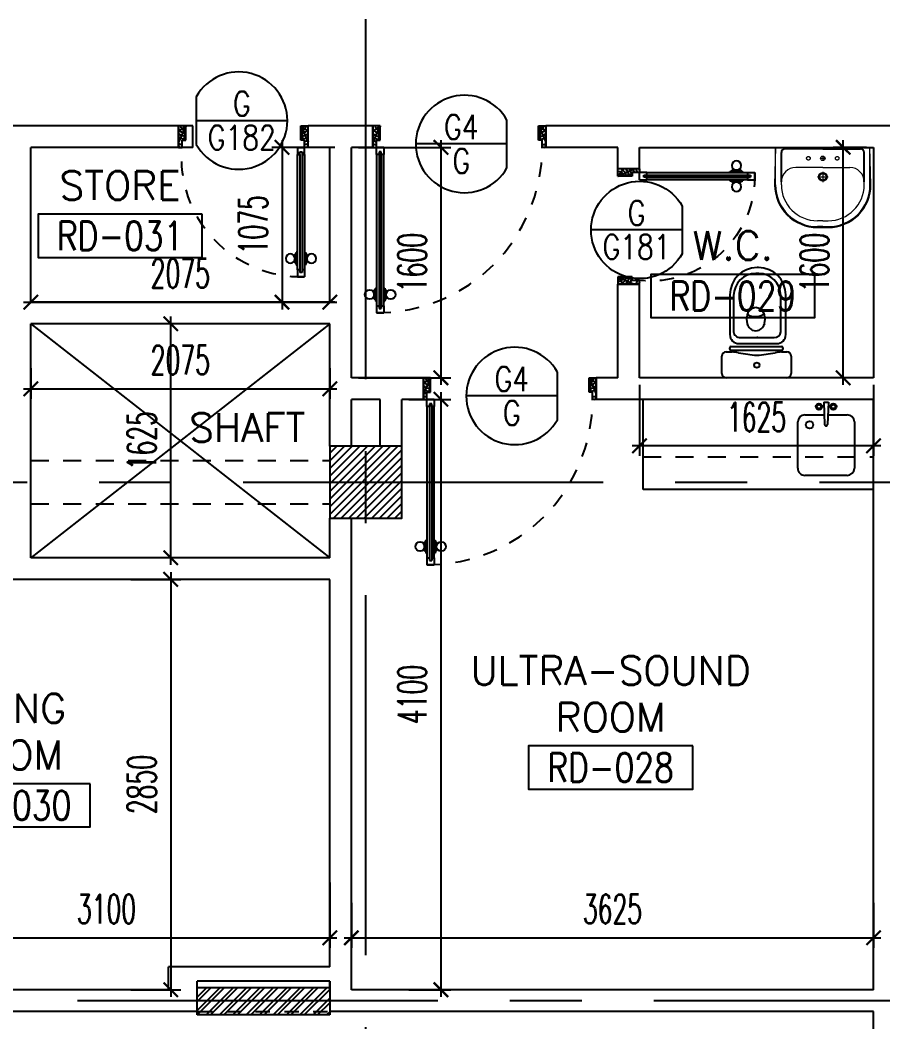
# Model space of a CAD drawing. Extents: x 417819.9 to 417911.9, y 43448 to 43539.2.
# Drawn here: x 417847.06 to 417853.05, y 43507.55 to 43514.5 of the extents above; entities that cross this region are included whole.
import ezdxf
from ezdxf.enums import TextEntityAlignment as Align

# ---------------------------------------------------------------- set-up
doc = ezdxf.new("R2010")
doc.units = 0
doc.header["$MEASUREMENT"] = 0
doc.header["$PDMODE"] = 3
doc.header["$PDSIZE"] = 0.1
for name, pattern in [('CENTERX2', [4, 2.5, -0.5, 0.5, -0.5]), ('DASHED', [0.75, 0.5, -0.25]), ('HIDDEN', [0.375, 0.25, -0.125]), ('HIDDEN2', [0.1875, 0.125, -0.0625])]:
    doc.linetypes.add(name, pattern=pattern)
doc.layers.get('0').update_dxf_attribs({"linetype": 'CONTINUOUS'})
doc.layers.get('DEFPOINTS').update_dxf_attribs({"linetype": 'CONTINUOUS'})
for name, color, linetype in [('AXES', 11, 'CENTERX2'), ('COL', 2, 'CONTINUOUS'), ('DIM', 4, 'CONTINUOUS'), ('DOOR', 4, 'CONTINUOUS'), ('DOOR-CR', 2, 'CONTINUOUS'), ('DOOR-NO', 3, 'CONTINUOUS'), ('FHC', 2, 'CONTINUOUS'), ('FIX', 3, 'CONTINUOUS'), ('HAT', 8, 'CONTINUOUS'), ('HIDDEN', 9, 'HIDDEN2'), ('Locker', 7, 'CONTINUOUS'), ('ME-FIX', 3, 'CONTINUOUS'), ('RM-BOX', 2, 'CONTINUOUS'), ('RM-NAME', 2, 'CONTINUOUS'), ('RM-NO', 2, 'CONTINUOUS'), ('SUNI-FUR', 3, 'CONTINUOUS'), ('WALL', 2, 'CONTINUOUS')]:
    doc.layers.add(name, color=color, linetype=linetype)
doc.styles.add('ROMANS', font='ROMANS.shx', dxfattribs={"width": 0.6})
doc.dimstyles.new('STANDARD in', dxfattribs={"dimtxt": 0.2, "dimasz": 0.1, "dimexe": 0.07, "dimexo": 0.05, "dimgap": 0.1, "dimtad": 1, "dimdec": 0, "dimlfac": 1000, "dimzin": 0, "dimdsep": 46, "dimtxsty": 'ROMANS', "dimblk": 'ARCHTICK', "dimcen": 0.05, "dimdle": 0.05, "dimclrd": 4, "dimclre": 4, "dimclrt": 2, "dimadec": 0, "dimazin": 0, "dimtfac": 1, "dimtdec": 0, "dimtmove": 2, "dimatfit": 3, "dimfxl": 0, "dimtolj": 1, "dimtzin": 0, "dimarcsym": 0})

# ---------------------------------------------------------------- blocks, each defined once
blk = doc.blocks.new('RM1')
at = {"layer": 'RM-BOX'}
blk.add_lwpolyline([(569.9, -200), (-569.9, -200), (-569.9, -500), (569.9, -500)], close=True, dxfattribs=at)
at = {"layer": 'RM-NAME', "style": 'ROMANS'}
for tag, p in [('ROOMNAME1', (0, 323.8)), ('ROOMNAME2', (0, 0))]:
    blk.add_attdef(tag, text='', height=200, dxfattribs=at).set_placement(p, align=Align.MIDDLE)
at = {"layer": 'RM-NO', "style": 'ROMANS', "width": 0.8}
blk.add_attdef('ROOMNO', text='', height=200, dxfattribs=at).set_placement((0, -350), align=Align.MIDDLE)
blk = doc.blocks.new('*X132')
at = {"color": 0}
for p, q in [((39289.6, 55942), (39763.2, 56415.6)), ((39289.6, 55995), (39710.2, 56415.6)), ((39289.6, 56048.1), (39657.1, 56415.6)), ((39289.6, 56101.1), (39604.1, 56415.6)), ((39289.6, 56154.1), (39551.1, 56415.6)), ((39289.6, 56207.2), (39498, 56415.6)), ((39289.6, 56260.2), (39445, 56415.6)), ((39289.6, 56313.2), (39392, 56415.6)), ((39289.6, 56366.3), (39338.9, 56415.6)), ((39316.2, 55915.6), (39789.6, 56389)), ((39369.3, 55915.6), (39789.6, 56335.9)), ((39422.3, 55915.6), (39789.6, 56282.9)), ((39475.3, 55915.6), (39789.6, 56229.9)), ((39528.4, 55915.6), (39789.6, 56176.8)), ((39581.4, 55915.6), (39789.6, 56123.8)), ((39634.4, 55915.6), (39789.6, 56070.8)), ((39687.5, 55915.6), (39789.6, 56017.7)), ((39740.5, 55915.6), (39789.6, 55964.7))]:
    blk.add_line(p, q, dxfattribs=at)
blk = doc.blocks.new('COL50')
at = {"layer": 'COL'}
blk.add_lwpolyline([(-250, 250), (-250, -250), (250, -250), (250, 250)], close=True, dxfattribs=at)
blk = doc.blocks.new('DOOR90')
at = {"layer": 'DOOR', "color": 7, "linetype": 'ByBlock'}
for p, q in [((-150, 0), (0, 0)), ((-150, 0), (-150, -25)), ((0, -50), (-113.7, 0)), ((0, -50), (-40.1, 0)), ((0, -50), (0, 0)), ((-1000, -25), (-1050, -25)), ((-1050, -75), (-1050, -25)), ((-1050, -25), (-1050, -75)), ((-1000, -42), (-1020, -42)), ((-1020, -42), (-1020, -58)), ((-1000, -58), (-1020, -58)), ((-1000, -25), (-1000, -42)), ((-1000, -58), (-1000, -75)), ((-877.6, -17.8), (-967.6, -17.8)), ((-967.6, -25), (-967.6, -17.8)), ((-955, -8.8), (-890.2, -8.8)), ((-955, -17.8), (-955, -8.8)), ((-955, -17.8), (-890.2, -17.8)), ((-890.2, -17.8), (-890.2, -8.8)), ((-877.6, -25), (-877.6, -17.8)), ((-200, -25), (-150, -25)), ((-200, -42), (-200, -25)), ((-180, -42), (-200, -42)), ((-200, -58), (-180, -58)), ((-200, -75), (-200, -58)), ((-180, -58), (-180, -42)), ((-150, -25), (-100, -25)), ((-150, -75), (-150, -25)), ((-100, -25), (-100, -50)), ((0, -50), (-100, -36.6)), ((-100, -50), (0, -50)), ((-1000, -75), (-1050, -75)), ((-967.6, -75), (-967.6, -82.2)), ((-877.6, -82.2), (-967.6, -82.2)), ((-955, -82.2), (-890.2, -82.2)), ((-955, -82.2), (-955, -91.2)), ((-955, -91.2), (-890.2, -91.2)), ((-890.2, -82.2), (-890.2, -91.2)), ((-877.6, -75), (-877.6, -82.2)), ((-150, -75), (-200, -75)), ((-150, -875), (-100, -875)), ((-150, -900), (-150, -875)), ((-150, -900), (0, -900)), ((0, -900), (-150, -900)), ((0, -850), (-113.7, -900)), ((-100, -875), (-100, -850)), ((0, -850), (-100, -863.4)), ((-100, -850), (0, -850)), ((0, -850), (-40.1, -900)), ((0, -850), (0, -900))]:
    blk.add_line(p, q, dxfattribs=at)
at = {"layer": 'DOOR', "linetype": 'ByBlock'}
for p, q in [((-200, -25), (-1000, -25)), ((-200, -42), (-1000, -42)), ((-200, -58), (-1000, -58)), ((-1000, -75), (-200, -75))]:
    blk.add_line(p, q, dxfattribs=at)
at = {"layer": 'DOOR', "color": 7, "linetype": 'ByBlock'}
for centre in [(-922.6, 23.5), (-922.6, -123.5)]:
    blk.add_circle(centre, 32.4, dxfattribs=at)
for centre, radius, start, end in [((0, -50), 154.4, 161.10529, 166.28577), ((0, -50), 94.4, 148.01819, 180), ((0, -50), 134.4, 158.15985, 169.28002), ((0, -50), 114.4, 154.08384, 167.37743), ((0, -50), 74.4, 137.77643, 180), ((0, -50), 54.4, 113.20738, 180), ((0, -50), 34.4, 90, 180), ((0, -50), 14.4, 90, 180), ((0, -850), 154.4, 193.71423, 198.89471), ((0, -850), 134.4, 190.71998, 201.84015), ((0, -850), 94.4, 180, 211.98181), ((0, -850), 74.4, 180, 222.22357), ((0, -850), 54.4, 180, 246.79262), ((0, -850), 34.4, 180, 270), ((0, -850), 14.4, 180, 270)]:
    blk.add_arc(centre, radius, start, end, dxfattribs=at)
at = {"layer": 'DOOR', "linetype": 'HIDDEN', "ltscale": 0.5}
blk.add_arc((-222.2, -50), 828.2, 178.27012, 275.00304, dxfattribs=at)
blk = doc.blocks.new('DD1')
at = {"layer": 'DOOR-CR'}
blk.add_line((-316.5, 0), (316.5, 0), dxfattribs=at)
blk.add_lwpolyline([(-316.5, -165.7, 3.820224), (-316.5, 165.7)], format="xyb", close=True, dxfattribs=at)
at = {"layer": 'DOOR-NO', "color": 255, "style": 'ROMANS'}
for tag, width, p in [('G', 0.8, (-21.7, 155.8)), ('0000', 0.7, (-21.7, -135.5))]:
    blk.add_attdef(tag, text='', height=195.5, dxfattribs=dict(at, width=width)).set_placement(p, align=Align.MIDDLE)
blk = doc.blocks.new('A$C3CD36B94')
at = {"layer": 'DOOR', "color": 0, "linetype": 'ByBlock'}
for p, q in [((105.9, 950.4), (55.9, 950.4)), ((55.9, 800.4), (55.9, 950.4)), ((105.9, 850.4), (105.9, 950.4)), ((805.9, 950.4), (855.9, 950.4)), ((805.9, 850.4), (805.9, 950.4)), ((855.9, 800.4), (855.9, 950.4)), ((855.9, 950.4), (855.9, 800.4)), ((80.9, 850.4), (105.9, 850.4)), ((80.9, 800.4), (80.9, 850.4)), ((830.9, 850.4), (805.9, 850.4)), ((830.9, 800.4), (830.9, 850.4)), ((55.9, 800.4), (80.9, 800.4)), ((130.9, 800.4), (80.9, 800.4)), ((80.9, 750.4), (80.9, 800.4)), ((113.9, 770.4), (97.9, 770.4)), ((97.9, 770.4), (97.9, 750.4)), ((113.9, 750.4), (113.9, 770.4)), ((130.9, 800.4), (130.9, 750.4)), ((855.9, 800.4), (830.9, 800.4)), ((97.9, 750.4), (80.9, 750.4)), ((130.9, 750.4), (113.9, 750.4)), ((64.7, 95.4), (64.7, 160.2)), ((73.7, 160.2), (64.7, 160.2)), ((73.7, 172.8), (73.7, 82.8)), ((80.9, 172.8), (73.7, 172.8)), ((73.7, 95.4), (73.7, 160.2)), ((130.9, 172.8), (138.1, 172.8)), ((138.1, 172.8), (138.1, 82.8)), ((138.1, 95.4), (138.1, 160.2)), ((138.1, 160.2), (147.1, 160.2)), ((147.1, 95.4), (147.1, 160.2)), ((73.7, 95.4), (64.7, 95.4)), ((80.9, 82.8), (73.7, 82.8)), ((130.9, 82.8), (138.1, 82.8)), ((138.1, 95.4), (147.1, 95.4)), ((80.9, 50.4), (80.9, 0.4)), ((80.9, 50.4), (97.9, 50.4)), ((130.9, 0.4), (80.9, 0.4)), ((80.9, 0.4), (130.9, 0.4)), ((97.9, 50.4), (97.9, 30.4)), ((97.9, 30.4), (113.9, 30.4)), ((113.9, 50.4), (113.9, 30.4)), ((113.9, 50.4), (130.9, 50.4)), ((130.9, 50.4), (130.9, 0.4))]:
    blk.add_line(p, q, dxfattribs=at)
at = {"layer": 'DOOR', "color": 9, "linetype": 'ByBlock'}
for p, q in [((105.9, 950.4), (55.9, 910.3)), ((105.9, 950.4), (55.9, 836.7)), ((105.9, 950.4), (92.6, 850.4)), ((805.9, 950.4), (819.3, 850.4)), ((805.9, 950.4), (855.9, 836.7)), ((805.9, 950.4), (855.9, 910.3))]:
    blk.add_line(p, q, dxfattribs=at)
at = {"layer": 'DOOR', "linetype": 'ByBlock'}
for p, q in [((80.9, 750.4), (80.9, 50.4)), ((97.9, 750.4), (97.9, 50.4)), ((113.9, 750.4), (113.9, 50.4)), ((130.9, 50.4), (130.9, 750.4))]:
    blk.add_line(p, q, dxfattribs=at)
at = {"layer": 'DOOR', "color": 0, "linetype": 'ByBlock'}
for centre in [(32.4, 127.8), (179.5, 127.8)]:
    blk.add_circle(centre, 32.4, dxfattribs=at)
at = {"layer": 'DOOR', "color": 9, "linetype": 'ByBlock'}
for centre, radius, start, end in [((105.9, 950.4), 54.4, 203.20738, 270), ((105.9, 950.4), 34.4, 180, 270), ((105.9, 950.4), 14.4, 180, 270), ((805.9, 950.4), 34.4, 270, 0), ((805.9, 950.4), 14.4, 270, 0), ((805.9, 950.4), 54.4, 270, 336.79262), ((105.9, 950.4), 74.4, 227.77643, 270), ((105.9, 950.4), 94.4, 238.01819, 270), ((105.9, 950.4), 114.4, 244.08384, 257.37743), ((805.9, 950.4), 74.4, 270, 312.22357), ((805.9, 950.4), 94.4, 270, 301.98181), ((105.9, 950.4), 134.4, 248.15985, 259.28002), ((105.9, 950.4), 154.4, 251.10529, 256.28577), ((805.9, 950.4), 134.4, 280.71998, 291.84015), ((805.9, 950.4), 154.4, 283.71423, 288.89471)]:
    blk.add_arc(centre, radius, start, end, dxfattribs=at)
at = {"layer": 'DOOR', "linetype": 'HIDDEN', "ltscale": 0.5}
blk.add_arc((105.9, 728.6), 728.6, 268.03354, 5.66169, dxfattribs=at)
blk = doc.blocks.new('DOOR100')
at = {"layer": 'DOOR', "color": 7, "linetype": 'ByBlock'}
for p, q in [((-75, 1250), (-75, 1300)), ((-75, 1300), (-25, 1300)), ((-25, 1300), (-75, 1300)), ((-58, 1250), (-58, 1270)), ((-42, 1270), (-58, 1270)), ((-42, 1250), (-42, 1270)), ((-25, 1250), (-25, 1300)), ((-91.2, 1205), (-91.2, 1140.2)), ((-82.2, 1205), (-91.2, 1205)), ((-82.2, 1127.6), (-82.2, 1217.6)), ((-75, 1217.6), (-82.2, 1217.6)), ((-82.2, 1205), (-82.2, 1140.2)), ((-58, 1250), (-75, 1250)), ((-25, 1250), (-42, 1250)), ((-25, 1217.6), (-17.8, 1217.6)), ((-17.8, 1127.6), (-17.8, 1217.6)), ((-17.8, 1205), (-17.8, 1140.2)), ((-17.8, 1205), (-8.8, 1205)), ((-8.8, 1205), (-8.8, 1140.2)), ((-82.2, 1140.2), (-91.2, 1140.2)), ((-75, 1127.6), (-82.2, 1127.6)), ((-25, 1127.6), (-17.8, 1127.6)), ((-17.8, 1140.2), (-8.8, 1140.2)), ((-1200, 0), (-1200, 150)), ((-1200, 150), (-1175, 150)), ((-1200, 150), (-1200, 0)), ((-1175, 150), (-1175, 100)), ((-75, 200), (-58, 200)), ((-75, 150), (-75, 200)), ((-75, 150), (-25, 150)), ((-58, 200), (-58, 180)), ((-58, 180), (-42, 180)), ((-42, 200), (-25, 200)), ((-42, 180), (-42, 200)), ((-25, 200), (-25, 150)), ((0, 150), (-25, 150)), ((-25, 150), (-25, 100)), ((0, 0), (0, 150)), ((0, 150), (0, 0)), ((-1150, 0), (-1200, 113.7)), ((-1175, 100), (-1150, 100)), ((-1150, 0), (-1163.4, 100)), ((-1150, 100), (-1150, 0)), ((-50, 0), (0, 113.7)), ((-50, 100), (-50, 0)), ((-50, 0), (-36.6, 100)), ((-25, 100), (-50, 100)), ((-1150, 0), (-1200, 40.1)), ((-1150, 0), (-1200, 0)), ((-50, 0), (0, 40.1)), ((-50, 0), (0, 0))]:
    blk.add_line(p, q, dxfattribs=at)
at = {"layer": 'DOOR', "linetype": 'ByBlock'}
for p, q in [((-75, 1250), (-75, 200)), ((-58, 200), (-58, 1250)), ((-42, 200), (-42, 1250)), ((-25, 200), (-25, 1250))]:
    blk.add_line(p, q, dxfattribs=at)
at = {"layer": 'DOOR', "color": 7, "linetype": 'ByBlock'}
for centre in [(-123.5, 1172.6), (23.5, 1172.6)]:
    blk.add_circle(centre, 32.4, dxfattribs=at)
at = {"layer": 'DOOR', "linetype": 'HIDDEN', "ltscale": 0.5}
blk.add_arc((-25, 150), 1150, 90, 180, dxfattribs=at)
at = {"layer": 'DOOR', "color": 7, "linetype": 'ByBlock'}
for centre, radius, start, end in [((-1150, 0), 154.4, 103.71423, 108.89471), ((-50, 0), 154.4, 71.10529, 76.28577), ((-1150, 0), 134.4, 100.71998, 111.84015), ((-1150, 0), 94.4, 90, 121.98181), ((-1150, 0), 74.4, 90, 132.22357), ((-50, 0), 94.4, 58.01819, 90), ((-50, 0), 74.4, 47.77643, 90), ((-50, 0), 134.4, 68.15985, 79.28002), ((-50, 0), 114.4, 64.08384, 77.37743), ((-1150, 0), 54.4, 90, 156.79262), ((-1150, 0), 34.4, 90, 180), ((-1150, 0), 14.4, 90, 180), ((-50, 0), 54.4, 23.20738, 90), ((-50, 0), 34.4, 0, 90), ((-50, 0), 14.4, 0, 90)]:
    blk.add_arc(centre, radius, start, end, dxfattribs=at)
blk = doc.blocks.new('A$C49F1192B')
at = {"layer": 'DOOR', "color": 0, "linetype": 'ByBlock', "xscale": -1, "rotation": 270}
blk.add_blockref('DOOR100', (0, 1200), dxfattribs=at)
blk = doc.blocks.new('_ARCHTICK')
at = {"color": 0, "linetype": 'ByBlock', "const_width": 0.15}
blk.add_lwpolyline([(-0.5, -0.5), (0.5, 0.5)], dxfattribs=at)
blk = doc.blocks.new('*D255')
at = {"layer": 'DEFPOINTS', "color": 0}
for p in [(417846.1066, 43508.5641), (417849.2066, 43508.5641), (417849.2066, 43508.13)]:
    blk.add_point(p, dxfattribs=at)
at = {"layer": 'DIM', "color": 4, "lineweight": -2}
for p, q in [((417846.1066, 43508.5141), (417846.1066, 43508.06)), ((417849.2066, 43508.5141), (417849.2066, 43508.06)), ((417846.0566, 43508.13), (417849.2566, 43508.13))]:
    blk.add_line(p, q, dxfattribs=at)
at = {"layer": 'DIM', "color": 4, "lineweight": -2, "xscale": 0.1, "yscale": 0.1, "zscale": 0.1, "rotation": 180}
blk.add_blockref('_ARCHTICK', (417846.1066, 43508.13), dxfattribs=at)
at = {"layer": 'DIM', "color": 4, "lineweight": -2, "xscale": 0.1, "yscale": 0.1, "zscale": 0.1}
blk.add_blockref('_ARCHTICK', (417849.2066, 43508.13), dxfattribs=at)
at = {"layer": 'DIM', "color": 2, "insert": (417847.6566, 43508.33), "char_height": 0.2, "attachment_point": 5, "style": 'ROMANS'}
blk.add_mtext('\\A1;3100', dxfattribs=at)
blk = doc.blocks.new('*D256')
at = {"layer": 'DEFPOINTS', "color": 0}
for p in [(417847.7761, 43510.6193), (417847.7761, 43507.7693), (417848.1023, 43507.7693)]:
    blk.add_point(p, dxfattribs=at)
at = {"layer": 'DIM', "color": 4, "lineweight": -2}
for p, q in [((417848.1023, 43510.6693), (417848.1023, 43507.7193)), ((417847.8261, 43510.6193), (417848.1723, 43510.6193)), ((417847.8261, 43507.7693), (417848.1723, 43507.7693))]:
    blk.add_line(p, q, dxfattribs=at)
at = {"layer": 'DIM', "color": 4, "lineweight": -2, "xscale": 0.1, "yscale": 0.1, "zscale": 0.1}
for p, rotation in [((417848.1023, 43510.6193), 90), ((417848.1023, 43507.7693), 270)]:
    blk.add_blockref('_ARCHTICK', p, dxfattribs=dict(at, rotation=rotation))
at = {"layer": 'DIM', "color": 2, "insert": (417847.9023, 43509.1943), "char_height": 0.2, "attachment_point": 5, "rotation": 90, "style": 'ROMANS'}
blk.add_mtext('\\A1;2850', dxfattribs=at)
blk = doc.blocks.new('*D257')
at = {"layer": 'DEFPOINTS', "color": 0}
for p in [(417848.1023, 43512.3943), (417848.2353, 43512.3943), (417848.2353, 43510.7693)]:
    blk.add_point(p, dxfattribs=at)
at = {"layer": 'DIM', "color": 4, "lineweight": -2}
for p, q in [((417848.1853, 43512.3943), (417848.0323, 43512.3943)), ((417848.1023, 43510.7193), (417848.1023, 43512.4443)), ((417848.1853, 43510.7693), (417848.0323, 43510.7693))]:
    blk.add_line(p, q, dxfattribs=at)
at = {"layer": 'DIM', "color": 4, "lineweight": -2, "xscale": 0.1, "yscale": 0.1, "zscale": 0.1}
for p, rotation in [((417848.1023, 43512.3943), 90), ((417848.1023, 43510.7693), 270)]:
    blk.add_blockref('_ARCHTICK', p, dxfattribs=dict(at, rotation=rotation))
at = {"layer": 'DIM', "color": 2, "insert": (417847.9023, 43511.5818), "char_height": 0.2, "attachment_point": 5, "rotation": 90, "style": 'ROMANS'}
blk.add_mtext('\\A1;1625', dxfattribs=at)
blk = doc.blocks.new('*D258')
at = {"layer": 'DEFPOINTS', "color": 0}
for p in [(417847.1316, 43512.1367), (417849.2066, 43512.1367), (417849.2066, 43511.9425)]:
    blk.add_point(p, dxfattribs=at)
at = {"layer": 'DIM', "color": 4, "lineweight": -2}
for p, q in [((417847.1316, 43512.0867), (417847.1316, 43511.8725)), ((417849.2066, 43512.0867), (417849.2066, 43511.8725)), ((417847.0816, 43511.9425), (417849.2566, 43511.9425))]:
    blk.add_line(p, q, dxfattribs=at)
at = {"layer": 'DIM', "color": 4, "lineweight": -2, "xscale": 0.1, "yscale": 0.1, "zscale": 0.1, "rotation": 180}
blk.add_blockref('_ARCHTICK', (417847.1316, 43511.9425), dxfattribs=at)
at = {"layer": 'DIM', "color": 4, "lineweight": -2, "xscale": 0.1, "yscale": 0.1, "zscale": 0.1}
blk.add_blockref('_ARCHTICK', (417849.2066, 43511.9425), dxfattribs=at)
at = {"layer": 'DIM', "color": 2, "insert": (417848.1691, 43512.1425), "char_height": 0.2, "attachment_point": 5, "style": 'ROMANS'}
blk.add_mtext('\\A1;2075', dxfattribs=at)
blk = doc.blocks.new('*D262')
at = {"layer": 'DEFPOINTS', "color": 0}
for p in [(417849.2923, 43513.6193), (417848.8751, 43512.5443), (417849.2923, 43512.5443)]:
    blk.add_point(p, dxfattribs=at)
at = {"layer": 'DIM', "color": 4, "lineweight": -2}
for p, q in [((417848.8751, 43513.6693), (417848.8751, 43512.4943)), ((417849.2423, 43513.6193), (417848.8051, 43513.6193)), ((417849.2423, 43512.5443), (417848.8051, 43512.5443))]:
    blk.add_line(p, q, dxfattribs=at)
at = {"layer": 'DIM', "color": 4, "lineweight": -2, "xscale": 0.1, "yscale": 0.1, "zscale": 0.1}
for p, rotation in [((417848.8751, 43513.6193), 90), ((417848.8751, 43512.5443), 270)]:
    blk.add_blockref('_ARCHTICK', p, dxfattribs=dict(at, rotation=rotation))
at = {"layer": 'DIM', "color": 2, "insert": (417848.6751, 43513.0818), "char_height": 0.2, "attachment_point": 5, "rotation": 90, "style": 'ROMANS'}
blk.add_mtext('\\A1;1075', dxfattribs=at)
blk = doc.blocks.new('*D263')
at = {"layer": 'DEFPOINTS', "color": 0}
for p in [(417847.1316, 43512.5443), (417849.2066, 43512.5443), (417849.2066, 43512.5443)]:
    blk.add_point(p, dxfattribs=at)
at = {"layer": 'DIM', "color": 4, "lineweight": -2}
for p, q in [((417847.1316, 43512.5943), (417847.1316, 43512.6143)), ((417849.2066, 43512.5943), (417849.2066, 43512.6143)), ((417847.0816, 43512.5443), (417849.2566, 43512.5443))]:
    blk.add_line(p, q, dxfattribs=at)
at = {"layer": 'DIM', "color": 4, "lineweight": -2, "xscale": 0.1, "yscale": 0.1, "zscale": 0.1, "rotation": 180}
blk.add_blockref('_ARCHTICK', (417847.1316, 43512.5443), dxfattribs=at)
at = {"layer": 'DIM', "color": 4, "lineweight": -2, "xscale": 0.1, "yscale": 0.1, "zscale": 0.1}
blk.add_blockref('_ARCHTICK', (417849.2066, 43512.5443), dxfattribs=at)
at = {"layer": 'DIM', "color": 2, "insert": (417848.1691, 43512.7443), "char_height": 0.2, "attachment_point": 5, "style": 'ROMANS'}
blk.add_mtext('\\A1;2075', dxfattribs=at)
blk = doc.blocks.new('*D264')
at = {"layer": 'DEFPOINTS', "color": 0}
for p in [(417849.3566, 43513.6193), (417849.3566, 43512.0193), (417849.9781, 43512.0193)]:
    blk.add_point(p, dxfattribs=at)
at = {"layer": 'DIM', "color": 4, "lineweight": -2}
for p, q in [((417849.9781, 43513.6693), (417849.9781, 43511.9693)), ((417849.4066, 43513.6193), (417850.0481, 43513.6193)), ((417849.4066, 43512.0193), (417850.0481, 43512.0193))]:
    blk.add_line(p, q, dxfattribs=at)
at = {"layer": 'DIM', "color": 4, "lineweight": -2, "xscale": 0.1, "yscale": 0.1, "zscale": 0.1}
for p, rotation in [((417849.9781, 43513.6193), 90), ((417849.9781, 43512.0193), 270)]:
    blk.add_blockref('_ARCHTICK', p, dxfattribs=dict(at, rotation=rotation))
at = {"layer": 'DIM', "color": 2, "insert": (417849.7781, 43512.8193), "char_height": 0.2, "attachment_point": 5, "rotation": 90, "style": 'ROMANS'}
blk.add_mtext('\\A1;1600', dxfattribs=at)
blk = doc.blocks.new('*D265')
at = {"layer": 'DEFPOINTS', "color": 0}
for p in [(417849.7066, 43511.8693), (417849.7066, 43507.7693), (417849.9781, 43507.7693)]:
    blk.add_point(p, dxfattribs=at)
at = {"layer": 'DIM', "color": 4, "lineweight": -2}
for p, q in [((417849.9781, 43511.9193), (417849.9781, 43507.7193)), ((417849.7566, 43511.8693), (417850.0481, 43511.8693)), ((417849.7566, 43507.7693), (417850.0481, 43507.7693))]:
    blk.add_line(p, q, dxfattribs=at)
at = {"layer": 'DIM', "color": 4, "lineweight": -2, "xscale": 0.1, "yscale": 0.1, "zscale": 0.1}
for p, rotation in [((417849.9781, 43511.8693), 90), ((417849.9781, 43507.7693), 270)]:
    blk.add_blockref('_ARCHTICK', p, dxfattribs=dict(at, rotation=rotation))
at = {"layer": 'DIM', "color": 2, "insert": (417849.7781, 43509.8193), "char_height": 0.2, "attachment_point": 5, "rotation": 90, "style": 'ROMANS'}
blk.add_mtext('\\A1;4100', dxfattribs=at)
blk = doc.blocks.new('*D266')
at = {"layer": 'DEFPOINTS', "color": 0}
for p in [(417849.3566, 43508.4223), (417852.9816, 43508.4223), (417852.9816, 43508.13)]:
    blk.add_point(p, dxfattribs=at)
at = {"layer": 'DIM', "color": 4, "lineweight": -2}
for p, q in [((417849.3566, 43508.3723), (417849.3566, 43508.06)), ((417852.9816, 43508.3723), (417852.9816, 43508.06)), ((417849.3066, 43508.13), (417853.0316, 43508.13))]:
    blk.add_line(p, q, dxfattribs=at)
at = {"layer": 'DIM', "color": 4, "lineweight": -2, "xscale": 0.1, "yscale": 0.1, "zscale": 0.1, "rotation": 180}
blk.add_blockref('_ARCHTICK', (417849.3566, 43508.13), dxfattribs=at)
at = {"layer": 'DIM', "color": 4, "lineweight": -2, "xscale": 0.1, "yscale": 0.1, "zscale": 0.1}
blk.add_blockref('_ARCHTICK', (417852.9816, 43508.13), dxfattribs=at)
at = {"layer": 'DIM', "color": 2, "insert": (417851.1691, 43508.33), "char_height": 0.2, "attachment_point": 5, "style": 'ROMANS'}
blk.add_mtext('\\A1;3625', dxfattribs=at)
blk = doc.blocks.new('2')
at = {"layer": 'SUNI-FUR', "linetype": 'Continuous'}
for p, q in [((0.0159, 0.7241), (-0.0034, 0.7241)), ((0.0137, 0.765), (0.0041, 0.765)), ((-0.1849, 0.576), (-0.1849, 0.2998)), ((-0.1587, 0.5702), (-0.1587, 0.3197)), ((0.1683, 0.3197), (0.1683, 0.5702)), ((0.2027, 0.2998), (0.2027, 0.576)), ((-0.005, 0.4872), (-0.0292, 0.4813)), ((0.0193, 0.4813), (-0.005, 0.4872)), ((-0.0651, 0.438), (-0.0703, 0.4064)), ((0.0603, 0.4064), (0.0551, 0.438)), ((-0.0703, 0.4064), (-0.0651, 0.3747)), ((0.0565, 0.3772), (0.0603, 0.4064)), ((-0.1129, 0.2792), (0.0084, 0.2792)), ((-0.0292, 0.3314), (-0.005, 0.3255)), ((-0.005, 0.3255), (0.0193, 0.3314)), ((0.0012, 0.2792), (0.1226, 0.2792)), ((0.0084, 0.2792), (0.0012, 0.2792)), ((-0.1763, 0.2176), (0.1724, 0.2176)), ((-0.1219, 0.2368), (0.0089, 0.2368)), ((0.0089, 0.2368), (0.1397, 0.2368)), ((-0.2413, 0.03), (-0.2413, 0.1498)), ((-0.2113, 0.1798), (-0.1699, 0.1798)), ((-0.1863, 0.1994), (-0.1863, 0.2076)), ((0.1724, 0.1894), (-0.1763, 0.1894)), ((0.1743, 0.1798), (0.2113, 0.1798)), ((0.1743, 0.1798), (0.1743, 0.1798)), ((0.1824, 0.2076), (0.1824, 0.1994)), ((0.2413, 0.1498), (0.2413, 0.03)), ((0.2113, 0), (-0.2113, 0))]:
    blk.add_line(p, q, dxfattribs=at)
blk.add_circle((0.0019, 0.0872), 0.0184, dxfattribs=at)
for centre, radius, start, end in [((0.0041, 0.576), 0.189, 90, 180), ((-0.0048, 0.5702), 0.1539, 90, 180), ((0.0137, 0.576), 0.189, 0, 90), ((0.0144, 0.5702), 0.1539, 0, 90), ((0.0126, 0.412), 0.082, 141.07583, 161.50405), ((-0.0074, 0.5367), 0.1117, 239.42337, 302.91619), ((0.0019, 0.4207), 0.0682, 117.15318, 141.07583), ((-0.0119, 0.4207), 0.0682, 38.92417, 62.84682), ((-0.0226, 0.412), 0.082, 18.49595, 38.92417), ((0.0126, 0.4007), 0.082, 198.49595, 218.92417), ((0.0019, 0.392), 0.0682, 218.92417, 242.84682), ((-0.0119, 0.392), 0.0682, 297.15318, 321.07583), ((-0.0289, 0.4058), 0.0901, 321.07583, 341.50405), ((-0.1219, 0.2998), 0.063, 180, 270), ((-0.1156, 0.3224), 0.0432, 183.51288, 273.51288), ((0.1252, 0.3224), 0.0432, 266.48712, 356.48712), ((0.1397, 0.2998), 0.063, 270, 0), ((-0.1763, 0.2076), 0.01, 90, 180), ((0.1724, 0.2076), 0.01, 0, 90), ((-0.2113, 0.1498), 0.03, 90, 180), ((-0.1763, 0.1994), 0.01, 180, 270), ((-0.2015, -0.2523), 0.4332, 79.75352, 85.81091), ((0.0746, 1.126), 0.9726, 258.19384, 265.73474), ((-0.0701, 1.126), 0.9726, 274.26526, 281.80616), ((0.2059, -0.2523), 0.4332, 94.18909, 100.24648), ((0.1724, 0.1994), 0.01, 270, 0), ((0.2113, 0.1498), 0.03, 0, 90), ((-0.2113, 0.03), 0.03, 180, 270), ((0.2113, 0.03), 0.03, 270, 0)]:
    blk.add_arc(centre, radius, start, end, dxfattribs=at)
blk = doc.blocks.new('LAV-003')
at = {"layer": 'FIX', "linetype": 'ByBlock'}
blk.add_line((-327.5, -25), (327.5, -25), dxfattribs=at)
at = {"layer": 'FIX', "linetype": 'Continuous', "lineweight": 20}
for p, q in [((-327.5, -285), (-327.5, -25)), ((327.5, -285), (327.5, -25)), ((0, -165), (-187.5, -165)), ((0, -165), (187.5, -165)), ((-287.5, -285), (-287.5, -265)), ((287.5, -285), (287.5, -265)), ((0, -535), (-37.5, -535)), ((0, -535), (37.5, -535)), ((0, -575), (-37.5, -575)), ((0, -575), (37.5, -575))]:
    blk.add_line(p, q, dxfattribs=at)
at = {"layer": 'FIX', "linetype": 'ByBlock', "ltscale": 0.3}
for p, q in [((-287.5, -265), (-287.5, -60)), ((0, -35), (-262.5, -35)), ((0, -35), (262.5, -35)), ((287.5, -265), (287.5, -60))]:
    blk.add_line(p, q, dxfattribs=at)
at = {"layer": 'FIX', "lineweight": 20}
for p, q in [((-15.6, -100.9), (15.5, -100.9)), ((0, -85.4), (0, -116.5))]:
    blk.add_line(p, q, dxfattribs=at)
at = {"layer": 'FIX', "linetype": 'DASHED', "lineweight": 20, "ltscale": 0.04}
for p, q in [((0, -193.9), (0, -266.1)), ((-35.7, -230.5), (36.6, -230.5))]:
    blk.add_line(p, q, dxfattribs=at)
at = {"layer": 'FIX', "linetype": 'Continuous', "lineweight": 20}
blk.add_lwpolyline([(294.8, -25), (0, -25), (-327.5, -25), (-334.5, -285, 0.414214), (-37.5, -582), (0, -582), (37.5, -582, 0.414214), (334.5, -285), (327.5, -25), (0, -25)], format="xyb", dxfattribs=at)
at = {"layer": 'FIX', "linetype": 'HIDDEN', "lineweight": 20, "ltscale": 0.05}
for centre in [(-100, -100.9), (100, -100.9)]:
    blk.add_circle(centre, 12.4, dxfattribs=at)
at = {"layer": 'FIX', "lineweight": 20}
for centre, radius in [((0, -100.9), 15.5), ((0.5, -230), 29.5), ((0.5, -230), 22.5)]:
    blk.add_circle(centre, radius, dxfattribs=at)
at = {"layer": 'FIX', "linetype": 'ByBlock', "ltscale": 0.3}
for centre, start, end in [((-262.5, -60), 90, 180), ((262.5, -60), 0, 90)]:
    blk.add_arc(centre, 25, start, end, dxfattribs=at)
at = {"layer": 'FIX', "linetype": 'Continuous', "lineweight": 20}
for centre, radius, start, end in [((-187.5, -265), 100, 90, 180), ((187.5, -265), 100, 0, 90), ((-37.5, -285), 290, 180, 270), ((-37.5, -285), 250, 180, 270), ((37.5, -285), 290, 270, 0), ((37.5, -285), 250, 270, 0)]:
    blk.add_arc(centre, radius, start, end, dxfattribs=at)
blk = doc.blocks.new('*D269')
at = {"layer": 'DEFPOINTS', "color": 0}
for p in [(417852.771, 43513.6193), (417852.9816, 43513.6193), (417852.9816, 43512.0193)]:
    blk.add_point(p, dxfattribs=at)
at = {"layer": 'DIM', "color": 4, "lineweight": -2}
for p, q in [((417852.771, 43511.9693), (417852.771, 43513.6693)), ((417852.9316, 43513.6193), (417852.701, 43513.6193)), ((417852.9316, 43512.0193), (417852.701, 43512.0193))]:
    blk.add_line(p, q, dxfattribs=at)
at = {"layer": 'DIM', "color": 4, "lineweight": -2, "xscale": 0.1, "yscale": 0.1, "zscale": 0.1}
for p, rotation in [((417852.771, 43513.6193), 90), ((417852.771, 43512.0193), 270)]:
    blk.add_blockref('_ARCHTICK', p, dxfattribs=dict(at, rotation=rotation))
at = {"layer": 'DIM', "color": 2, "insert": (417852.571, 43512.8193), "char_height": 0.2, "attachment_point": 5, "rotation": 90, "style": 'ROMANS'}
blk.add_mtext('\\A1;1600', dxfattribs=at)
blk = doc.blocks.new('*D270')
at = {"layer": 'DEFPOINTS', "color": 0}
for p in [(417851.3566, 43512.0193), (417852.9816, 43512.0193), (417851.3566, 43511.5464)]:
    blk.add_point(p, dxfattribs=at)
at = {"layer": 'DIM', "color": 4, "lineweight": -2}
for p, q in [((417851.3566, 43511.9693), (417851.3566, 43511.4764)), ((417852.9816, 43511.9693), (417852.9816, 43511.4764)), ((417853.0316, 43511.5464), (417851.3066, 43511.5464))]:
    blk.add_line(p, q, dxfattribs=at)
at = {"layer": 'DIM', "color": 4, "lineweight": -2, "xscale": 0.1, "yscale": 0.1, "zscale": 0.1, "rotation": 180}
blk.add_blockref('_ARCHTICK', (417851.3566, 43511.5464), dxfattribs=at)
at = {"layer": 'DIM', "color": 4, "lineweight": -2, "xscale": 0.1, "yscale": 0.1, "zscale": 0.1}
blk.add_blockref('_ARCHTICK', (417852.9816, 43511.5464), dxfattribs=at)
at = {"layer": 'DIM', "color": 2, "insert": (417852.1691, 43511.7464), "char_height": 0.2, "attachment_point": 5, "style": 'ROMANS'}
blk.add_mtext('\\A1;1625', dxfattribs=at)
blk = doc.blocks.new('A$C347D0806')
at = {"layer": 'ME-FIX'}
for p, q in [((0.6265, 1.6002), (0.6265, 0)), ((0.1572, 1.4668), (0.4783, 1.4668)), ((0.1073, 1.2805), (0.1073, 1.4169)), ((0.5282, 1.4169), (0.5282, 1.124)), ((0.0191, 1.2545), (0.0191, 1.2865)), ((0.0191, 1.2865), (0.1744, 1.2805)), ((0.0191, 1.2545), (0.1744, 1.2605)), ((0.1073, 1.124), (0.1073, 1.2605)), ((0.4783, 1.0742), (0.1572, 1.0742)), ((0.6265, 0), (0, 0))]:
    blk.add_line(p, q, dxfattribs=at)
for centre, radius in [((0.0502, 1.3202), 0.0217), ((0.0502, 1.3202), 0.014), ((0.0502, 1.2207), 0.0217), ((0.0502, 1.2207), 0.014), ((0.1768, 1.156), 0.0255)]:
    blk.add_circle(centre, radius, dxfattribs=at)
for centre, radius, start, end in [((0.1572, 1.4169), 0.0499, 90, 180), ((0.4783, 1.4169), 0.0499, 0, 90), ((0.1744, 1.2705), 0.00997, 270, 90), ((0.1572, 1.124), 0.0499, 180, 270), ((0.4783, 1.124), 0.0499, 270, 0)]:
    blk.add_arc(centre, radius, start, end, dxfattribs=at)

msp = doc.modelspace()

# ---------------------------------------------------------------- hatches: boundary and pattern name
at = {"layer": 'FHC', "linetype": 'ByBlock', "ltscale": 0.3}
h = msp.add_hatch(dxfattribs=at)
h.set_pattern_fill('ANSI32', color=11, scale=175, style=0)
h.set_pattern_definition([(44.999998, (417616.090424, 43476.54332), (-0.046403885, 0.046403882), []), (44.999998, (417616.12136, 43476.54332), (-0.046403885, 0.046403882), [])])
h.paths.add_polyline_path([(417849.2066, 43507.5943), (417849.2066, 43507.7843), (417848.2866, 43507.7843), (417848.2866, 43507.5943)])
h.paths.add_polyline_path([(417848.074, 43507.1732), (417848.074, 43507.594), (417848.3365, 43507.594), (417848.3365, 43507.1732)], flags=9)

# ---------------------------------------------------------------- linework, layer by layer
at = {"layer": 'AXES'}
for p, q in [((417849.4566, 43460.01), (417849.4566, 43538.4875)), ((417820.6052, 43511.2943), (417889.6966, 43511.2943)), ((417831.4566, 43507.6943), (417889.6966, 43507.6943))]:
    msp.add_line(p, q, dxfattribs=at)
at = {"layer": 'FHC', "linetype": 'ByBlock', "ltscale": 0.3}
for p, q in [((417848.2866, 43507.7843), (417849.2066, 43507.7843)), ((417848.2866, 43507.5943), (417848.2866, 43507.7843)), ((417849.2066, 43507.7843), (417849.2066, 43507.5943)), ((417849.2066, 43507.5943), (417848.2866, 43507.5943))]:
    msp.add_line(p, q, dxfattribs=at)
at = {"layer": 'HIDDEN', "color": 251}
for p, q in [((417847.1316, 43511.4443), (417849.2066, 43511.4443)), ((417847.1316, 43511.1443), (417849.2066, 43511.1443))]:
    msp.add_line(p, q, dxfattribs=at)
at = {"layer": 'Locker'}
for p, q in [((417847.1316, 43512.3943), (417849.2066, 43510.7693)), ((417849.2066, 43512.3943), (417847.1316, 43510.7693))]:
    msp.add_line(p, q, dxfattribs=at)
at = {"layer": 'ME-FIX', "linetype": 'HIDDEN2'}
msp.add_line((417851.3814, 43511.4693), (417852.9816, 43511.4693), dxfattribs=at)
at = {"layer": 'WALL'}
for p, q in [((417848.2566, 43513.7693), (417846.9816, 43513.7693)), ((417848.2566, 43513.6193), (417848.2566, 43513.7693)), ((417849.5066, 43513.7693), (417849.0566, 43513.7693)), ((417849.0566, 43513.6193), (417849.0566, 43513.7693)), ((417849.5066, 43513.6193), (417849.5066, 43513.7693)), ((417855.4066, 43513.7693), (417850.7066, 43513.7693)), ((417850.7066, 43513.6193), (417850.7066, 43513.7693)), ((417850.7066, 43513.6193), (417850.7066, 43513.7693)), ((417847.1316, 43512.5443), (417847.1316, 43513.6193)), ((417848.2566, 43513.6193), (417847.1316, 43513.6193)), ((417849.2066, 43513.6193), (417849.0566, 43513.6193)), ((417849.2066, 43512.5443), (417849.2066, 43513.6193)), ((417849.5066, 43513.6193), (417849.3566, 43513.6193)), ((417849.3566, 43512.0193), (417849.3566, 43513.6193)), ((417851.2066, 43513.6193), (417850.7066, 43513.6193)), ((417851.2066, 43513.4693), (417851.2066, 43513.6193)), ((417851.3566, 43513.4693), (417851.3566, 43513.6193)), ((417851.3566, 43513.6193), (417852.9816, 43513.6193)), ((417852.9816, 43513.6193), (417852.9816, 43512.0193)), ((417851.3566, 43513.4693), (417851.2066, 43513.4693)), ((417851.3566, 43513.4693), (417851.2066, 43513.4693)), ((417851.3566, 43512.6693), (417851.2066, 43512.6693)), ((417851.2066, 43512.0193), (417851.2066, 43512.6693)), ((417851.3566, 43512.6693), (417851.2066, 43512.6693)), ((417851.3566, 43512.0193), (417851.3566, 43512.6693)), ((417849.2066, 43512.5443), (417847.1316, 43512.5443)), ((417849.2066, 43512.3943), (417847.1316, 43512.3943)), ((417847.1316, 43510.7693), (417847.1316, 43512.3943)), ((417849.2066, 43511.5443), (417849.2066, 43512.3943)), ((417849.8566, 43512.0193), (417849.3566, 43512.0193)), ((417849.8566, 43511.8693), (417849.8566, 43512.0193)), ((417851.0566, 43511.8693), (417851.0566, 43512.0193)), ((417851.2066, 43512.0193), (417851.0566, 43512.0193)), ((417852.9816, 43512.0193), (417851.3566, 43512.0193)), ((417849.3566, 43511.5443), (417849.3566, 43511.8693)), ((417849.5566, 43511.8693), (417849.3566, 43511.8693)), ((417849.5566, 43511.5443), (417849.5566, 43511.8693)), ((417849.8566, 43511.8693), (417849.7066, 43511.8693)), ((417849.7066, 43511.5443), (417849.7066, 43511.8693)), ((417852.9816, 43511.8693), (417851.0566, 43511.8693)), ((417852.9816, 43507.7693), (417852.9816, 43511.8693)), ((417849.2066, 43510.7693), (417849.2066, 43511.0443)), ((417849.3566, 43507.7693), (417849.3566, 43511.0443)), ((417849.2066, 43510.7693), (417847.1316, 43510.7693)), ((417849.2066, 43510.6193), (417846.9816, 43510.6193)), ((417849.2066, 43507.9293), (417849.2066, 43510.6193)), ((417849.2066, 43507.9293), (417848.0866, 43507.9293)), ((417848.0866, 43507.7693), (417848.0866, 43507.9293)), ((417848.2866, 43507.8193), (417848.2866, 43507.8293)), ((417849.2066, 43507.8293), (417848.2866, 43507.8293)), ((417848.2866, 43507.6193), (417848.2866, 43507.8293)), ((417849.2066, 43507.7693), (417849.2066, 43507.8293)), ((417849.2066, 43507.8293), (417849.2066, 43507.6193)), ((417848.0866, 43507.7693), (417846.1066, 43507.7693)), ((417852.9816, 43507.7693), (417849.3566, 43507.7693)), ((417848.2866, 43507.6193), (417840.9816, 43507.6193)), ((417852.9816, 43507.6193), (417849.2066, 43507.6193)), ((417852.9816, 43507.3943), (417852.9816, 43507.6193))]:
    msp.add_line(p, q, dxfattribs=at)
at = {"layer": 'WALL', "color": 250, "linetype": 'HIDDEN', "ltscale": 0.25}
msp.add_line((417848.2917, 43507.6193), (417849.2019, 43507.6193), dxfattribs=at)

# ---------------------------------------------------------------- block references
at = {"layer": 'COL', "xscale": 0.001000000047497451, "yscale": 0.0009999999892897904, "zscale": 0.001}
msp.add_blockref('COL50', (417849.4566, 43511.2943), dxfattribs=at)
at = {"layer": 'DOOR', "color": 0, "xscale": -0.0009999999892897904, "yscale": 0.0009999999892897904, "zscale": 0.001}
for name, p, rotation in [('DOOR90', (417849.0566, 43513.7693), 270), ('A$C49F1192B', (417850.7066, 43513.7693), 90), ('A$C3CD36B94', (417852.157, 43513.5253), 90), ('A$C49F1192B', (417851.0566, 43512.0193), 90)]:
    msp.add_blockref(name, p, dxfattribs=dict(at, rotation=rotation))
at = {"layer": 'DOOR-NO'}
ref = msp.add_blockref('DD1', (417848.5961, 43513.8051), dxfattribs=dict(at, xscale=0.001000000047497451, yscale=0.0009999999892897904, zscale=0.001))
ref.add_attrib('G', 'G', dxfattribs={"height": 0.17, "style": 'ROMANS', "width": 0.8}).set_placement((417848.5961, 43513.9231), align=Align.MIDDLE)
ref.add_attrib('000', 'G182', dxfattribs={"height": 0.17, "style": 'ROMANS', "width": 0.8}).set_placement((417848.5961, 43513.6873), align=Align.MIDDLE)
ref = msp.add_blockref('DD1', (417850.1201, 43513.6429), dxfattribs=dict(at, xscale=0.001000000047497451, yscale=0.0009999999892897904, zscale=0.001, rotation=180))
ref.add_attrib('G', 'G', dxfattribs={"height": 0.17, "style": 'ROMANS', "width": 0.8}).set_placement((417850.1201, 43513.5249), align=Align.MIDDLE)
ref.add_attrib('000', 'G4', dxfattribs={"height": 0.17, "style": 'ROMANS', "width": 0.8}).set_placement((417850.1201, 43513.7607), align=Align.MIDDLE)
ref = msp.add_blockref('DD1', (417851.3366, 43513.046), dxfattribs=dict(at, xscale=-0.001000000047497451, yscale=0.0009999999892897904, zscale=0.001))
ref.add_attrib('G', 'G', dxfattribs={"height": 0.17, "style": 'ROMANS', "width": 0.8}).set_placement((417851.3366, 43513.164), align=Align.MIDDLE)
ref.add_attrib('000', 'G181', dxfattribs={"height": 0.17, "style": 'ROMANS', "width": 0.8}).set_placement((417851.3366, 43512.9282), align=Align.MIDDLE)
ref = msp.add_blockref('DD1', (417850.4701, 43511.8929), dxfattribs=dict(at, xscale=0.001000000047497451, yscale=0.0009999999892897904, zscale=0.001, rotation=180))
ref.add_attrib('G', 'G', dxfattribs={"height": 0.17, "style": 'ROMANS', "width": 0.8}).set_placement((417850.4701, 43511.7749), align=Align.MIDDLE)
ref.add_attrib('000', 'G4', dxfattribs={"height": 0.17, "style": 'ROMANS', "width": 0.8}).set_placement((417850.4701, 43512.0107), align=Align.MIDDLE)
at = {"layer": 'HAT', "xscale": 0.001000000047497451, "yscale": 0.0009999999892897904, "zscale": 0.001}
for p, values in [((417847.7513, 43513.3544), {'ROOMNO': 'RD-031', 'ROOMNAME2': 'STORE'}), ((417852.0047, 43512.9372), {'ROOMNO': 'RD-029', 'ROOMNAME2': 'W.C.'}), ((417851.1566, 43509.6627), {'ROOMNO': 'RD-028', 'ROOMNAME2': 'ROOM', 'ROOMNAME1': 'ULTRA-SOUND'}), ((417846.9736, 43509.3996), {'ROOMNO': 'RD-030', 'ROOMNAME2': 'ROOM', 'ROOMNAME1': 'FILING'})]:
    msp.add_blockref('RM1', p, dxfattribs=at).add_auto_attribs(values)
msp.add_blockref('*X132', (417809.917, 43455.1287), dxfattribs=at)
at = {"layer": 'Locker', "rotation": 270}
msp.add_blockref('A$C347D0806', (417851.3814, 43511.8693), dxfattribs=at)
at = {"layer": 'SUNI-FUR'}
msp.add_blockref('2', (417852.1691, 43512.0193), dxfattribs=at)
at = {"layer": 'WALL', "xscale": 0.001000000047497451, "yscale": 0.0009999999892897904, "zscale": 0.001}
msp.add_blockref('LAV-003', (417852.6291, 43513.6443), dxfattribs=at)

# ---------------------------------------------------------------- texts
at = {"layer": 'RM-NAME', "style": 'ROMANS'}
msp.add_text('SHAFT', height=0.2, dxfattribs=at).set_placement((417848.6343, 43511.674), align=Align.MIDDLE)

# ---------------------------------------------------------------- dimensions: what is measured, and where the dimension line sits
at = {"layer": 'DIM'}
for base, p1, p2, picture, middle in [((417848.8751, 43512.5443), (417849.2923, 43513.6193), (417849.2923, 43512.5443), '*D262', (417848.6751, 43513.0818)), ((417849.9781, 43512.0193), (417849.3566, 43513.6193), (417849.3566, 43512.0193), '*D264', (417849.7781, 43512.8193)), ((417852.771, 43513.6193), (417852.9816, 43512.0193), (417852.9816, 43513.6193), '*D269', (417852.571, 43512.8193)), ((417848.1023, 43512.3943), (417848.2353, 43510.7693), (417848.2353, 43512.3943), '*D257', (417847.9023, 43511.5818)), ((417849.9781, 43507.7693), (417849.7066, 43511.8693), (417849.7066, 43507.7693), '*D265', (417849.7781, 43509.8193)), ((417848.1023, 43507.7693), (417847.7761, 43510.6193), (417847.7761, 43507.7693), '*D256', (417847.9023, 43509.1943))]:
    dim = msp.add_linear_dim(base=base, p1=p1, p2=p2, angle=90, dimstyle='STANDARD in', dxfattribs=at)
    dim.commit()
    dim.dimension.update_dxf_attribs({"geometry": picture, "text_midpoint": middle})
for base, p1, p2, picture, middle in [((417849.2066, 43512.5443), (417847.1316, 43512.5443), (417849.2066, 43512.5443), '*D263', (417848.1691, 43512.7443)), ((417849.2066, 43511.9425), (417847.1316, 43512.1367), (417849.2066, 43512.1367), '*D258', (417848.1691, 43512.1425)), ((417851.3566, 43511.5464), (417852.9816, 43512.0193), (417851.3566, 43512.0193), '*D270', (417852.1691, 43511.7464)), ((417849.2066, 43508.13), (417846.1066, 43508.5641), (417849.2066, 43508.5641), '*D255', (417847.6566, 43508.33)), ((417852.9816, 43508.13), (417849.3566, 43508.4223), (417852.9816, 43508.4223), '*D266', (417851.1691, 43508.33))]:
    dim = msp.add_linear_dim(base=base, p1=p1, p2=p2, dimstyle='STANDARD in', dxfattribs=at)
    dim.commit()
    dim.dimension.update_dxf_attribs({"geometry": picture, "text_midpoint": middle})

doc.saveas('drawing.dxf')
